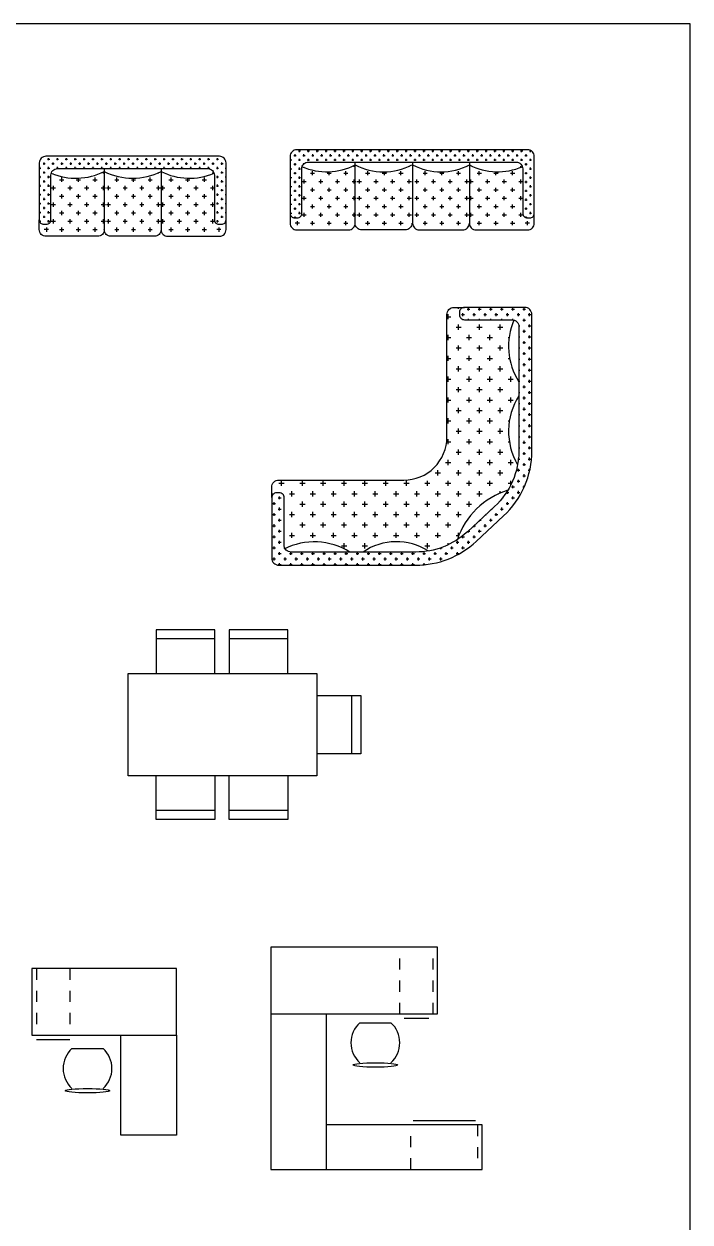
# Model space of a CAD drawing. Header units: millimetres. Extents: x 2198.5 to 2287.8, y 1208.8 to 1298.1.
# Drawn here: x 2253.86 to 2259.85, y 1218.97 to 1229.76 of the extents above; entities that cross this region are included whole.
import ezdxf

# ---------------------------------------------------------------- set-up
doc = ezdxf.new("R2010")
doc.units = ezdxf.units.MM
doc.linetypes.add('DASHED', pattern=[0.75, 0.5, -0.25])
for name, color, linetype in [('10-MUEBLES', 7, 'Continuous'), ('20', 10, 'Continuous'), ('20D', 12, 'DASHED'), ('20H', 9, 'Continuous'), ('FURN', 7, 'Continuous'), ('HATCH-F', 7, 'Continuous')]:
    doc.layers.add(name, color=color, linetype=linetype)
doc.styles.get("Standard").update_dxf_attribs({"font": 'arial.ttf'})

# ---------------------------------------------------------------- blocks, each defined once
blk = doc.blocks.new('MHPLS507')
for p, q in [((0.5928, 0.5875), (0.1928, 0.5875)), ((1.0928, 0.5875), (0.6928, 0.5875)), ((0, -0.35), (0, 0.35)), ((1.5303, 0.2), (1.5303, -0.2)), ((0.5928, -0.5875), (0.1928, -0.5875)), ((1.0928, -0.5875), (0.6928, -0.5875))]:
    blk.add_line(p, q)
for points in [[(0.5928, 0.35), (0.5928, 0.65), (0.1928, 0.65), (0.1928, 0.35)], [(1.0928, 0.35), (1.0928, 0.65), (0.6928, 0.65), (0.6928, 0.35)], [(0, 0.35), (1.2928, 0.35), (1.2928, -0.35), (0, -0.35)], [(1.2928, 0.2), (1.5928, 0.2), (1.5928, -0.2), (1.2928, -0.2)], [(0.5928, -0.35), (0.5928, -0.65), (0.1928, -0.65), (0.1928, -0.35)], [(1.0928, -0.35), (1.0928, -0.65), (0.6928, -0.65), (0.6928, -0.35)]]:
    blk.add_lwpolyline(points)
blk = doc.blocks.new('ELLIPSE')
blk.add_circle((0.5, 0.5), 0.5)
blk = doc.blocks.new('SCHAIR', base_point=(64, 82))
at = {"layer": '20'}
blk.add_line((50, 82), (64, 82), dxfattribs=at)
for centre, start, end in [((58.125, 73), 132.07502, 227.92498), ((55.875, 73), 312.07502, 47.92498)]:
    blk.add_arc(centre, 12.125, start, end, dxfattribs=at)
at = {"layer": '20', "xscale": 20, "yscale": 2, "zscale": 20}
blk.add_blockref('ELLIPSE', (47, 62), dxfattribs=at)
at = {"layer": '20H', "flags": 1}
blk.add_attdef('DESCRIPTION', (46, 88), '', height=2, dxfattribs=at)
blk = doc.blocks.new('Escritorio 01')
at = {"layer": '20'}
for p, q in [((-65, 0), (-65, -30)), ((0, 0), (-65, 0)), ((0, -30), (0, 0)), ((-65, -30), (0, -30)), ((-63, -32), (-48, -32)), ((-25, -75), (-25, -30)), ((0, -30), (0, -75)), ((0, -75), (-25, -75))]:
    blk.add_line(p, q, dxfattribs=at)
at = {"layer": '20D'}
for p, q in [((-63, 0), (-63, -30)), ((-48, 0), (-48, -30))]:
    blk.add_line(p, q, dxfattribs=at)
at = {"layer": '20'}
blk.add_blockref('SCHAIR', (-33, -36), dxfattribs=at)
at = {"layer": '20H', "flags": 1}
for tag, p in [('DESCRIPTION', (-65, 6)), ('SIZE', (-65, 2))]:
    blk.add_attdef(tag, p, '', height=2, dxfattribs=at)
blk = doc.blocks.new('Escritorio 02')
at = {"layer": '20'}
for p, q in [((0, 0), (0, -30)), ((75, 0), (0, 0)), ((75, -30), (75, 0)), ((0, -30), (0, -100)), ((0, -30), (75, -30)), ((25, -100), (25, -30)), ((60, -32), (71, -32)), ((95, -80), (25, -80)), ((64, -78), (92, -78)), ((95, -100), (95, -80)), ((0, -100), (25, -100)), ((25, -100), (95, -100))]:
    blk.add_line(p, q, dxfattribs=at)
at = {"layer": '20D'}
for p, q in [((58, -30), (58, 0)), ((73, -30), (73, 0)), ((63, -100), (63, -80)), ((93, -80), (93, -100))]:
    blk.add_line(p, q, dxfattribs=at)
at = {"layer": '20'}
blk.add_blockref('SCHAIR', (54, -34), dxfattribs=at)
at = {"layer": '20H', "flags": 1}
for tag, p in [('DESCRIPTION', (4, -6)), ('SIZE', (4, -10))]:
    blk.add_attdef(tag, p, '', height=2, dxfattribs=at)
blk = doc.blocks.new('*X69')
at = {"color": 0}
for p, q in [((-186.56, -8.44), (-186.56, -8.43)), ((-182.81, -12.19), (-182.81, -10.31)), ((-175.31, -12.19), (-175.31, -10.6)), ((-167.81, -12.19), (-167.81, -10.31)), ((-164.06, -8.44), (-164.06, -8.09)), ((-187.5, -15), (-185.62, -15)), ((-186.56, -15.94), (-186.56, -14.06)), ((-183.75, -11.25), (-181.88, -11.25)), ((-180, -15), (-178.12, -15)), ((-179.06, -15.94), (-179.06, -14.06)), ((-176.25, -11.25), (-174.38, -11.25)), ((-172.5, -15), (-170.62, -15)), ((-171.56, -15.94), (-171.56, -14.06)), ((-168.75, -11.25), (-166.88, -11.25)), ((-165, -15), (-163.12, -15)), ((-164.06, -15.94), (-164.06, -14.06)), ((-186.56, -23.44), (-186.56, -21.56)), ((-183.75, -18.75), (-181.88, -18.75)), ((-182.81, -19.69), (-182.81, -17.81)), ((-179.06, -23.44), (-179.06, -21.56)), ((-176.25, -18.75), (-174.38, -18.75)), ((-175.31, -19.69), (-175.31, -17.81)), ((-171.56, -23.44), (-171.56, -21.56)), ((-168.75, -18.75), (-166.88, -18.75)), ((-167.81, -19.69), (-167.81, -17.81)), ((-164.06, -23.44), (-164.06, -21.56)), ((-187.5, -22.5), (-185.62, -22.5)), ((-183.75, -26.25), (-181.88, -26.25)), ((-182.81, -27.19), (-182.81, -25.31)), ((-180, -22.5), (-178.12, -22.5)), ((-176.25, -26.25), (-174.38, -26.25)), ((-175.31, -27.19), (-175.31, -25.31)), ((-172.5, -22.5), (-170.62, -22.5)), ((-168.75, -26.25), (-166.88, -26.25)), ((-167.81, -27.19), (-167.81, -25.31)), ((-165, -22.5), (-163.12, -22.5)), ((-187.5, -30), (-185.62, -30)), ((-186.56, -30.94), (-186.56, -29.06)), ((-180, -30), (-178.12, -30)), ((-179.06, -30.94), (-179.06, -29.06)), ((-172.5, -30), (-170.62, -30)), ((-171.56, -30.94), (-171.56, -29.06)), ((-165, -30), (-163.12, -30)), ((-164.06, -30.94), (-164.06, -29.06)), ((-183.75, -33.75), (-181.88, -33.75)), ((-182.81, -34.69), (-182.81, -32.81)), ((-179.06, -36.74), (-179.06, -36.56)), ((-176.25, -33.75), (-174.38, -33.75)), ((-175.31, -34.69), (-175.31, -32.81)), ((-171.56, -36.74), (-171.56, -36.56)), ((-168.75, -33.75), (-166.88, -33.75)), ((-167.81, -34.69), (-167.81, -32.81))]:
    blk.add_line(p, q, dxfattribs=at)
blk = doc.blocks.new('*X70')
at = {"color": 0}
for p, q in [((-217.2, -2), (-217, -2)), ((-216, -4), (-215, -4)), ((-215.5, -4.5), (-215.5, -3.5)), ((-214, -2), (-213, -2)), ((-213.5, -2.5), (-213.5, -1.5)), ((-212, -4), (-211, -4)), ((-211.5, -4.5), (-211.5, -3.5)), ((-210, -2), (-209, -2)), ((-209.5, -2.5), (-209.5, -1.5)), ((-208, -4), (-207, -4)), ((-207.5, -4.5), (-207.5, -3.5)), ((-206, -2), (-205, -2)), ((-205.5, -2.5), (-205.5, -1.5)), ((-204, -4), (-203, -4)), ((-203.5, -4.5), (-203.5, -3.5)), ((-202, -2), (-201, -2)), ((-201.5, -2.5), (-201.5, -1.5)), ((-200, -4), (-199, -4)), ((-199.5, -4.5), (-199.5, -3.5)), ((-198, -2), (-197, -2)), ((-197.5, -2.5), (-197.5, -1.5)), ((-196, -4), (-195, -4)), ((-195.5, -4.5), (-195.5, -3.5)), ((-194, -2), (-193, -2)), ((-193.5, -2.5), (-193.5, -1.5)), ((-192, -4), (-191, -4)), ((-191.5, -4.5), (-191.5, -3.5)), ((-190, -2), (-189, -2)), ((-189.5, -2.5), (-189.5, -1.5)), ((-188, -4), (-187, -4)), ((-187.5, -4.5), (-187.5, -3.5)), ((-186, -2), (-185, -2)), ((-185.5, -2.5), (-185.5, -1.5)), ((-184, -4), (-183, -4)), ((-183.5, -4.5), (-183.5, -3.5)), ((-182, -2), (-181, -2)), ((-181.5, -2.5), (-181.5, -1.5)), ((-180, -4), (-179, -4)), ((-179.5, -4.5), (-179.5, -3.5)), ((-178, -2), (-177, -2)), ((-177.5, -2.5), (-177.5, -1.5)), ((-176, -4), (-175, -4)), ((-175.5, -4.5), (-175.5, -3.5)), ((-174, -2), (-173, -2)), ((-173.5, -2.5), (-173.5, -1.5)), ((-172, -4), (-171, -4)), ((-171.5, -4.5), (-171.5, -3.5)), ((-170, -2), (-169, -2)), ((-169.5, -2.5), (-169.5, -1.5)), ((-168, -4), (-167, -4)), ((-167.5, -4.5), (-167.5, -3.5)), ((-166, -2), (-165, -2)), ((-165.5, -2.5), (-165.5, -1.5)), ((-164, -4), (-163, -4)), ((-163.5, -4.5), (-163.5, -3.5)), ((-162, -2), (-161, -2)), ((-161.5, -2.5), (-161.5, -1.5)), ((-160, -4), (-159, -4)), ((-159.5, -4.5), (-159.5, -3.5)), ((-158, -2), (-157, -2)), ((-157.5, -2.5), (-157.5, -1.5)), ((-156, -4), (-155, -4)), ((-155.5, -4.5), (-155.5, -3.5)), ((-154, -2), (-153, -2)), ((-153.5, -2.5), (-153.5, -1.5)), ((-152, -4), (-151, -4)), ((-151.5, -4.5), (-151.5, -3.5)), ((-150, -2), (-149, -2)), ((-149.5, -2.5), (-149.5, -1.5)), ((-148, -4), (-147, -4)), ((-147.5, -4.5), (-147.5, -3.5)), ((-146, -2), (-145, -2)), ((-145.5, -2.5), (-145.5, -1.5)), ((-144, -4), (-143, -4)), ((-143.5, -4.5), (-143.5, -3.5)), ((-142, -2), (-141, -2)), ((-141.5, -2.5), (-141.5, -1.5)), ((-140, -4), (-139, -4)), ((-139.5, -4.5), (-139.5, -3.5)), ((-138, -2), (-137, -2)), ((-137.5, -2.5), (-137.5, -1.5)), ((-136, -4), (-135, -4)), ((-135.5, -4.5), (-135.5, -3.5)), ((-217.73, -6), (-217, -6)), ((-217.73, -10), (-217, -10)), ((-217.5, -6.5), (-217.5, -5.5)), ((-217.5, -10.5), (-217.5, -9.5)), ((-216, -8), (-215, -8)), ((-215.5, -8.5), (-215.5, -7.5)), ((-214, -6), (-213, -6)), ((-214, -10), (-213, -10)), ((-213.5, -6.5), (-213.5, -5.5)), ((-213.5, -10.5), (-213.5, -9.5)), ((-210, -6), (-209, -6)), ((-209.5, -6.24), (-209.5, -5.5)), ((-206, -6), (-205, -6)), ((-205.5, -6.24), (-205.5, -5.5)), ((-202, -6), (-201, -6)), ((-201.5, -6.24), (-201.5, -5.5)), ((-198, -6), (-197, -6)), ((-197.5, -6.24), (-197.5, -5.5)), ((-194, -6), (-193, -6)), ((-193.5, -6.24), (-193.5, -5.5)), ((-190, -6), (-189, -6)), ((-189.5, -6.24), (-189.5, -5.5)), ((-186, -6), (-185, -6)), ((-185.5, -6.24), (-185.5, -5.5)), ((-182, -6), (-181, -6)), ((-181.5, -6.24), (-181.5, -5.5)), ((-178, -6), (-177, -6)), ((-177.5, -6.24), (-177.5, -5.5)), ((-174, -6), (-173, -6)), ((-173.5, -6.24), (-173.5, -5.5)), ((-170, -6), (-169, -6)), ((-169.5, -6.24), (-169.5, -5.5)), ((-166, -6), (-165, -6)), ((-165.5, -6.24), (-165.5, -5.5)), ((-162, -6), (-161, -6)), ((-161.5, -6.24), (-161.5, -5.5)), ((-158, -6), (-157, -6)), ((-157.5, -6.24), (-157.5, -5.5)), ((-154, -6), (-153, -6)), ((-153.5, -6.24), (-153.5, -5.5)), ((-150, -6), (-149, -6)), ((-149.5, -6.24), (-149.5, -5.5)), ((-146, -6), (-145, -6)), ((-145.5, -6.24), (-145.5, -5.5)), ((-142, -6), (-141, -6)), ((-141.5, -6.27), (-141.5, -5.5)), ((-139.18, -8), (-139, -8)), ((-138, -6), (-137, -6)), ((-138, -10), (-137, -10)), ((-137.5, -6.5), (-137.5, -5.5)), ((-137.5, -10.5), (-137.5, -9.5)), ((-136, -8), (-135, -8)), ((-135.5, -8.5), (-135.5, -7.5)), ((-134, -6), (-133.67, -6)), ((-134, -10), (-133.67, -10)), ((-217.73, -14), (-217, -14)), ((-217.5, -14.5), (-217.5, -13.5)), ((-216, -12), (-215, -12)), ((-216, -16), (-215, -16)), ((-215.5, -12.5), (-215.5, -11.5)), ((-215.5, -16.5), (-215.5, -15.5)), ((-214, -14), (-213, -14)), ((-213.5, -14.5), (-213.5, -13.5)), ((-138, -14), (-137, -14)), ((-137.5, -14.5), (-137.5, -13.5)), ((-136, -12), (-135, -12)), ((-136, -16), (-135, -16)), ((-135.5, -12.5), (-135.5, -11.5)), ((-135.5, -16.5), (-135.5, -15.5)), ((-134, -14), (-133.67, -14)), ((-217.73, -18), (-217, -18)), ((-217.5, -18.5), (-217.5, -17.5)), ((-217.5, -22.5), (-217.5, -21.5)), ((-216, -20), (-215, -20)), ((-215.5, -20.5), (-215.5, -19.5)), ((-214, -18), (-213, -18)), ((-213.5, -18.5), (-213.5, -17.5)), ((-213.5, -22.5), (-213.5, -21.5)), ((-138, -18), (-137, -18)), ((-137.5, -18.5), (-137.5, -17.5)), ((-137.5, -22.5), (-137.5, -21.5)), ((-136, -20), (-135, -20)), ((-135.5, -20.5), (-135.5, -19.5)), ((-134, -18), (-133.67, -18)), ((-217.73, -22), (-217, -22)), ((-217.73, -26), (-217, -26)), ((-217.5, -26.5), (-217.5, -25.5)), ((-216, -24), (-215, -24)), ((-215.5, -24.5), (-215.5, -23.5)), ((-214, -22), (-213, -22)), ((-214, -26), (-213, -26)), ((-213.5, -26.5), (-213.5, -25.5)), ((-138, -22), (-137, -22)), ((-138, -26), (-137, -26)), ((-137.5, -26.5), (-137.5, -25.5)), ((-136, -24), (-135, -24)), ((-135.5, -24.5), (-135.5, -23.5)), ((-134, -22), (-133.67, -22)), ((-134, -26), (-133.67, -26)), ((-217.73, -30), (-217, -30)), ((-217.5, -30.5), (-217.5, -29.5)), ((-216, -28), (-215, -28)), ((-215.5, -28.5), (-215.5, -27.5)), ((-214, -30), (-213, -30)), ((-213.5, -30.5), (-213.5, -29.5)), ((-138, -30), (-137, -30)), ((-137.5, -30.5), (-137.5, -29.5)), ((-136, -28), (-135, -28)), ((-135.5, -28.5), (-135.5, -27.5)), ((-134, -30), (-133.67, -30))]:
    blk.add_line(p, q, dxfattribs=at)
blk = doc.blocks.new('a3')
at = {"layer": 'FURN'}
blk.add_line((29.079, -358.14), (29.079, -358.686), dxfattribs=at)
for points in [[(29.59, -358.14), (29.59, -358.686, 0.414214), (29.65, -358.746), (30.115, -358.746, 0.414214), (30.175, -358.686), (30.175, -358.085, 0.414214), (30.115, -358.025), (28.554, -358.025, 0.414214), (28.494, -358.085), (28.494, -358.598, 0.414214), (28.534, -358.638), (28.558, -358.638, 0.414214), (28.598, -358.598), (28.598, -358.196, -0.414214), (28.658, -358.136), (30.01, -358.136, -0.414214), (30.07, -358.196), (30.07, -358.598, 0.414214), (30.11, -358.638), (30.135, -358.638, 0.414214), (30.175, -358.598)], [(29.59, -358.686, -0.414214), (29.53, -358.746), (29.139, -358.746, -0.414214), (29.079, -358.686, -0.414214), (29.019, -358.746), (28.554, -358.746, -0.414214), (28.494, -358.686), (28.494, -358.598)]]:
    blk.add_lwpolyline(points, format="xyb", dxfattribs=at)
for centre, start, end in [((28.823, -357.659), 246.8146, 296.9299), ((29.334, -357.659), 243.0701, 296.9299), ((29.845, -357.659), 243.0701, 293.1854)]:
    blk.add_arc(centre, 0.564, start, end, dxfattribs=at)
at = {"layer": 'HATCH-F'}
for p, q in [((28.558, -358.667), (28.558, -358.705)), ((30.11, -358.667), (30.11, -358.705)), ((28.577, -358.686), (28.539, -358.686)), ((30.129, -358.686), (30.092, -358.686))]:
    blk.add_line(p, q, dxfattribs=at)
at = {"layer": 'HATCH-F', "xscale": 0.01999999999998892, "yscale": 0.01999999999998892, "zscale": 0.01999999999998892}
for name, p in [('*X70', (32.848, -358.011)), ('*X69', (32.352, -358.011)), ('*X69', (32.848, -358.011)), ('*X69', (33.336, -358.011))]:
    blk.add_blockref(name, p, dxfattribs=at)
blk = doc.blocks.new('*X71')
at = {"color": 0}
for p, q in [((-186.56, -8.44), (-186.56, -8.43)), ((-182.81, -12.19), (-182.81, -10.31)), ((-175.31, -12.19), (-175.31, -10.6)), ((-167.81, -12.19), (-167.81, -10.31)), ((-164.06, -8.44), (-164.06, -8.09)), ((-187.5, -15), (-185.62, -15)), ((-186.56, -15.94), (-186.56, -14.06)), ((-183.75, -11.25), (-181.88, -11.25)), ((-180, -15), (-178.12, -15)), ((-179.06, -15.94), (-179.06, -14.06)), ((-176.25, -11.25), (-174.38, -11.25)), ((-172.5, -15), (-170.62, -15)), ((-171.56, -15.94), (-171.56, -14.06)), ((-168.75, -11.25), (-166.88, -11.25)), ((-165, -15), (-163.12, -15)), ((-164.06, -15.94), (-164.06, -14.06)), ((-186.56, -23.44), (-186.56, -21.56)), ((-183.75, -18.75), (-181.88, -18.75)), ((-182.81, -19.69), (-182.81, -17.81)), ((-179.06, -23.44), (-179.06, -21.56)), ((-176.25, -18.75), (-174.38, -18.75)), ((-175.31, -19.69), (-175.31, -17.81)), ((-171.56, -23.44), (-171.56, -21.56)), ((-168.75, -18.75), (-166.88, -18.75)), ((-167.81, -19.69), (-167.81, -17.81)), ((-164.06, -23.44), (-164.06, -21.56)), ((-187.5, -22.5), (-185.62, -22.5)), ((-183.75, -26.25), (-181.88, -26.25)), ((-182.81, -27.19), (-182.81, -25.31)), ((-180, -22.5), (-178.12, -22.5)), ((-176.25, -26.25), (-174.38, -26.25)), ((-175.31, -27.19), (-175.31, -25.31)), ((-172.5, -22.5), (-170.62, -22.5)), ((-168.75, -26.25), (-166.88, -26.25)), ((-167.81, -27.19), (-167.81, -25.31)), ((-165, -22.5), (-163.12, -22.5)), ((-187.5, -30), (-185.62, -30)), ((-186.56, -30.94), (-186.56, -29.06)), ((-180, -30), (-178.12, -30)), ((-179.06, -30.94), (-179.06, -29.06)), ((-172.5, -30), (-170.62, -30)), ((-171.56, -30.94), (-171.56, -29.06)), ((-165, -30), (-163.12, -30)), ((-164.06, -30.94), (-164.06, -29.06)), ((-183.75, -33.75), (-181.88, -33.75)), ((-182.81, -34.69), (-182.81, -32.81)), ((-179.06, -36.74), (-179.06, -36.56)), ((-176.25, -33.75), (-174.38, -33.75)), ((-175.31, -34.69), (-175.31, -32.81)), ((-171.56, -36.74), (-171.56, -36.56)), ((-168.75, -33.75), (-166.88, -33.75)), ((-167.81, -34.69), (-167.81, -32.81))]:
    blk.add_line(p, q, dxfattribs=at)
blk = doc.blocks.new('*X72')
at = {"color": 0}
for p, q in [((-217.73, 38), (-217, 38)), ((-217.5, 37.5), (-217.5, 38.5)), ((-216, 40), (-215, 40)), ((-215.5, 39.5), (-215.5, 40.5)), ((-214, 42), (-213, 42)), ((-214, 38), (-213, 38)), ((-213.5, 41.5), (-213.5, 42.5)), ((-213.5, 37.5), (-213.5, 38.5)), ((-212, 40), (-211, 40)), ((-211.5, 39.5), (-211.5, 40.5)), ((-210, 42), (-209, 42)), ((-210, 38), (-209, 38)), ((-209.5, 41.5), (-209.5, 42.5)), ((-209.5, 37.5), (-209.5, 38.5)), ((-208, 40), (-207, 40)), ((-207.5, 39.5), (-207.5, 40.5)), ((-206, 42), (-205, 42)), ((-206, 38), (-205, 38)), ((-205.5, 41.5), (-205.5, 42.5)), ((-205.5, 37.5), (-205.5, 38.5)), ((-204, 40), (-203, 40)), ((-203.5, 39.5), (-203.5, 40.5)), ((-202, 42), (-201, 42)), ((-202, 38), (-201, 38)), ((-201.5, 41.5), (-201.5, 42.5)), ((-201.5, 37.5), (-201.5, 38.5)), ((-200, 40), (-199, 40)), ((-199.5, 39.5), (-199.5, 40.5)), ((-198, 42), (-197, 42)), ((-198, 38), (-197, 38)), ((-197.5, 41.5), (-197.5, 42.5)), ((-197.5, 37.5), (-197.5, 38.5)), ((-196, 40), (-195, 40)), ((-195.5, 39.5), (-195.5, 40.5)), ((-194, 42), (-193, 42)), ((-194, 38), (-193, 38)), ((-193.5, 41.5), (-193.5, 42.5)), ((-193.5, 37.5), (-193.5, 38.5)), ((-192, 40), (-191, 40)), ((-191.5, 39.5), (-191.5, 40.5)), ((-190, 42), (-189, 42)), ((-190, 38), (-189, 38)), ((-189.5, 41.5), (-189.5, 42.5)), ((-189.5, 37.5), (-189.5, 38.5)), ((-188, 40), (-187, 40)), ((-187.5, 39.5), (-187.5, 40.5)), ((-186, 42), (-185, 42)), ((-186, 38), (-185, 38)), ((-185.5, 41.5), (-185.5, 42.5)), ((-185.5, 37.5), (-185.5, 38.5)), ((-184, 40), (-183, 40)), ((-183.5, 39.5), (-183.5, 40.5)), ((-182, 42), (-181, 42)), ((-182, 38), (-181, 38)), ((-181.5, 41.5), (-181.5, 42.5)), ((-181.5, 37.5), (-181.5, 38.5)), ((-180, 40), (-179, 40)), ((-179.5, 39.5), (-179.5, 40.5)), ((-178, 42), (-177, 42)), ((-178, 38), (-177, 38)), ((-177.5, 41.5), (-177.5, 42.5)), ((-177.5, 37.5), (-177.5, 38.5)), ((-176, 40), (-175, 40)), ((-175.5, 39.5), (-175.5, 40.5)), ((-174, 42), (-173, 42)), ((-174, 38), (-173, 38)), ((-173.5, 41.5), (-173.5, 42.5)), ((-173.5, 37.5), (-173.5, 38.5)), ((-172, 40), (-171, 40)), ((-171.5, 39.5), (-171.5, 40.5)), ((-170, 42), (-169, 42)), ((-170, 38), (-169, 38)), ((-169.5, 41.5), (-169.5, 42.5)), ((-169.5, 37.5), (-169.5, 38.5)), ((-168, 40), (-167, 40)), ((-167.5, 39.5), (-167.5, 40.5)), ((-166, 42), (-165, 42)), ((-166, 38), (-165, 38)), ((-165.5, 41.5), (-165.5, 42.5)), ((-165.5, 37.5), (-165.5, 38.5)), ((-164, 40), (-163, 40)), ((-163.5, 39.5), (-163.5, 40.5)), ((-162, 42), (-161, 42)), ((-162, 38), (-161, 38)), ((-161.5, 41.5), (-161.5, 42.5)), ((-161.5, 37.5), (-161.5, 38.5)), ((-160, 40), (-159, 40)), ((-159.5, 39.5), (-159.5, 40.5)), ((-158, 42), (-157, 42)), ((-158, 38), (-157, 38)), ((-157.5, 41.5), (-157.5, 42.5)), ((-157.5, 37.5), (-157.5, 38.5)), ((-156, 40), (-155, 40)), ((-155.5, 39.5), (-155.5, 40.5)), ((-154, 42), (-153, 42)), ((-154, 38), (-153, 38)), ((-153.5, 41.5), (-153.5, 42.5)), ((-153.5, 37.5), (-153.5, 38.5)), ((-152, 40), (-151, 40)), ((-151.5, 39.5), (-151.5, 40.5)), ((-150, 42), (-149, 42)), ((-150, 38), (-149, 38)), ((-149.5, 41.5), (-149.5, 42.5)), ((-149.5, 37.5), (-149.5, 38.5)), ((-148, 40), (-147, 40)), ((-147.5, 39.5), (-147.5, 40.5)), ((-146, 42), (-145, 42)), ((-146, 38), (-145, 38)), ((-145.5, 41.5), (-145.5, 42.5)), ((-145.5, 37.5), (-145.5, 38.5)), ((-144, 40), (-143, 40)), ((-143.5, 39.5), (-143.5, 40.5)), ((-142, 42), (-141, 42)), ((-142, 38), (-141, 38)), ((-141.5, 41.5), (-141.5, 42.5)), ((-141.5, 37.5), (-141.5, 38.5)), ((-140, 40), (-139, 40)), ((-139.5, 39.5), (-139.5, 40.5)), ((-138, 42), (-137, 42)), ((-138, 38), (-137, 38)), ((-137.5, 41.5), (-137.5, 42.5)), ((-137.5, 37.5), (-137.5, 38.5)), ((-136, 40), (-135, 40)), ((-135.5, 39.5), (-135.5, 40.5)), ((-134, 42), (-133, 42)), ((-134, 38), (-133, 38)), ((-133.5, 41.5), (-133.5, 42.5)), ((-133.5, 37.5), (-133.5, 38.5)), ((-132, 40), (-131, 40)), ((-131.5, 39.5), (-131.5, 40.5)), ((-130, 42), (-129, 42)), ((-130, 38), (-129, 38)), ((-129.5, 41.5), (-129.5, 42.5)), ((-129.5, 37.5), (-129.5, 38.5)), ((-128, 40), (-127, 40)), ((-127.5, 39.5), (-127.5, 40.5)), ((-126, 42), (-125, 42)), ((-126, 38), (-125, 38)), ((-125.5, 41.5), (-125.5, 42.5)), ((-125.5, 37.5), (-125.5, 38.5)), ((-124, 40), (-123, 40)), ((-123.5, 39.5), (-123.5, 40.5)), ((-122, 42), (-121, 42)), ((-122, 38), (-121, 38)), ((-121.5, 41.5), (-121.5, 42.5)), ((-121.5, 37.5), (-121.5, 38.5)), ((-120, 40), (-119, 40)), ((-119.5, 39.5), (-119.5, 40.5)), ((-118, 42), (-117, 42)), ((-118, 38), (-117, 38)), ((-117.5, 41.5), (-117.5, 42.5)), ((-117.5, 37.5), (-117.5, 38.5)), ((-116, 40), (-115, 40)), ((-115.5, 39.5), (-115.5, 40.5)), ((-114, 42), (-113, 42)), ((-114, 38), (-113, 38)), ((-113.5, 41.5), (-113.5, 42.5)), ((-113.5, 37.5), (-113.5, 38.5)), ((-112, 40), (-111, 40)), ((-111.5, 39.5), (-111.5, 40.5)), ((-110, 42), (-109.15, 42)), ((-110, 38), (-109, 38)), ((-109.5, 41.5), (-109.5, 42.2)), ((-109.5, 37.5), (-109.5, 38.5)), ((-108, 40), (-107.84, 40)), ((-217.73, 34), (-217, 34)), ((-217.5, 33.5), (-217.5, 34.5)), ((-216, 36), (-215, 36)), ((-215.5, 35.5), (-215.5, 36.5)), ((-215.5, 31.5), (-215.5, 32.5)), ((-214, 34), (-213, 34)), ((-213.5, 33.5), (-213.5, 34.5)), ((-212, 36), (-211.7, 36)), ((-211.5, 36.2), (-211.5, 36.5)), ((-113.04, 34), (-113, 34)), ((-112, 36), (-111, 36)), ((-111.5, 35.5), (-111.5, 36.5)), ((-111.5, 31.5), (-111.5, 32.5)), ((-110, 34), (-109, 34)), ((-109.5, 33.5), (-109.5, 34.5)), ((-108, 36), (-107.8, 36)), ((-217.73, 30), (-217, 30)), ((-217.5, 29.5), (-217.5, 30.5)), ((-216, 32), (-215, 32)), ((-216, 28), (-215, 28)), ((-215.5, 27.5), (-215.5, 28.5)), ((-214, 30), (-213, 30)), ((-213.5, 29.5), (-213.5, 30.5)), ((-113.04, 30), (-113, 30)), ((-112, 32), (-111, 32)), ((-112, 28), (-111, 28)), ((-111.5, 27.5), (-111.5, 28.5)), ((-110, 30), (-109, 30)), ((-109.5, 29.5), (-109.5, 30.5)), ((-108, 32), (-107.8, 32)), ((-108, 28), (-107.8, 28)), ((-217.73, 26), (-217, 26)), ((-217.73, 22), (-217, 22)), ((-217.5, 25.5), (-217.5, 26.5)), ((-217.5, 21.5), (-217.5, 22.5)), ((-216, 24), (-215, 24)), ((-215.5, 23.5), (-215.5, 24.5)), ((-214, 26), (-213, 26)), ((-214, 22), (-213, 22)), ((-213.5, 25.5), (-213.5, 26.5)), ((-213.5, 21.5), (-213.5, 22.5)), ((-113.04, 26), (-113, 26)), ((-113.04, 22), (-113, 22)), ((-112, 24), (-111, 24)), ((-111.5, 23.5), (-111.5, 24.5)), ((-110, 26), (-109, 26)), ((-110, 22), (-109, 22)), ((-109.5, 25.5), (-109.5, 26.5)), ((-109.5, 21.5), (-109.5, 22.5)), ((-108, 24), (-107.8, 24)), ((-217.73, 18), (-217, 18)), ((-217.5, 17.5), (-217.5, 18.5)), ((-216, 20), (-215, 20)), ((-215.5, 19.5), (-215.5, 20.5)), ((-215.5, 15.5), (-215.5, 16.5)), ((-214, 18), (-213, 18)), ((-213.5, 17.5), (-213.5, 18.5)), ((-113.04, 18), (-113, 18)), ((-112, 20), (-111, 20)), ((-111.5, 19.5), (-111.5, 20.5)), ((-111.5, 15.5), (-111.5, 16.5)), ((-110, 18), (-109, 18)), ((-109.5, 17.5), (-109.5, 18.5)), ((-108, 20), (-107.8, 20)), ((-217.73, 14), (-217, 14)), ((-217.5, 13.5), (-217.5, 14.5)), ((-216, 16), (-215, 16)), ((-216, 12), (-215, 12)), ((-215.5, 11.86), (-215.5, 12.5)), ((-214, 14), (-213, 14)), ((-213.5, 13.5), (-213.5, 14.5)), ((-113.04, 14), (-113, 14)), ((-112, 16), (-111, 16)), ((-111.77, 12), (-111, 12)), ((-111.5, 11.92), (-111.5, 12.5)), ((-110, 14), (-109, 14)), ((-109.5, 13.5), (-109.5, 14.5)), ((-108, 16), (-107.8, 16))]:
    blk.add_line(p, q, dxfattribs=at)
blk = doc.blocks.new('a4')
at = {"layer": 'FURN'}
for p, q in [((32.738, -358.242), (32.738, -358.788)), ((33.259, -358.769), (33.259, -358.807))]:
    blk.add_line(p, q, dxfattribs=at)
for points in [[(32.227, -358.242), (32.227, -358.788, 0.414214), (32.287, -358.848), (32.678, -358.848, 0.414214), (32.738, -358.788, 0.414214), (32.798, -358.848), (33.263, -358.848, 0.414214), (33.323, -358.788), (33.323, -358.187, 0.414214), (33.263, -358.127), (31.185, -358.127, 0.414214), (31.125, -358.187), (31.125, -358.7, 0.414214), (31.165, -358.74), (31.19, -358.74, 0.414214), (31.23, -358.7), (31.23, -358.298, -0.414214), (31.29, -358.238), (33.159, -358.238, -0.414214), (33.219, -358.298), (33.219, -358.7, 0.414214), (33.259, -358.74), (33.283, -358.74, 0.414214), (33.323, -358.7)], [(31.125, -358.7), (31.125, -358.788, 0.414214), (31.185, -358.848), (31.65, -358.848, 0.414214), (31.71, -358.788), (31.71, -358.242)], [(32.221, -358.788, -0.414214), (32.161, -358.848), (31.77, -358.848, -0.414214), (31.71, -358.788)]]:
    blk.add_lwpolyline(points, format="xyb", dxfattribs=at)
for centre, start, end in [((31.454, -357.761), 246.8146, 296.9299), ((31.965, -357.761), 243.0701, 296.9299), ((32.483, -357.761), 243.0701, 296.9299), ((32.994, -357.761), 243.0701, 293.1854)]:
    blk.add_arc(centre, 0.564, start, end, dxfattribs=at)
at = {"layer": 'HATCH-F'}
for p, q in [((31.189, -358.769), (31.189, -358.807)), ((31.208, -358.788), (31.17, -358.788)), ((33.279, -358.788), (33.241, -358.788))]:
    blk.add_line(p, q, dxfattribs=at)
at = {"layer": 'HATCH-F', "xscale": 0.01999999999998892, "yscale": 0.01999999999998892, "zscale": 0.01999999999998892}
for name, p in [('*X72', (35.479, -358.977)), ('*X71', (34.983, -358.113)), ('*X71', (35.479, -358.113)), ('*X71', (35.997, -358.113)), ('*X71', (36.484, -358.113))]:
    blk.add_blockref(name, p, dxfattribs=at)
blk = doc.blocks.new('a5')
at = {"layer": 'FURN'}
h = blk.add_hatch(dxfattribs=at)
h.set_pattern_fill('CROSS', color=256, scale=0.375, style=0)
h.set_pattern_definition([(0, (28.74804, -422.41135), (0.09375, 0.09375), [0.046875, -0.140625]), (90, (28.77148, -422.43479), (-0.09375, 0.09375), [0.046875, -0.140625])])
h.paths.add_polyline_path([(35.343, -358.925), (34.218, -358.925, 0.414214), (34.154, -358.989), (34.154, -359.083, -0.414214), (34.197, -359.04), (34.223, -359.04, -0.414214), (34.266, -359.083), (34.266, -359.51, 0.131603), (34.274, -359.542, -0.260009), (34.857, -359.573), (34.976, -359.573, -0.299151), (35.563, -359.564, 0.104119), (35.825, -359.461, -0.242983), (36.28, -359.016, 0.090766), (36.367, -358.787, -0.279444), (36.379, -358.166), (36.379, -358.04, -0.246854), (36.335, -357.484, 0.078002), (36.315, -357.481), (35.888, -357.481, -0.414214), (35.845, -357.438), (35.845, -357.412, -0.414214), (35.888, -357.37), (35.794, -357.37, 0.414214), (35.731, -357.433), (35.731, -358.538, -0.414214)])
h = blk.add_hatch(dxfattribs=at)
h.set_pattern_fill('CROSS', color=256, scale=0.2, style=0)
h.set_pattern_definition([(0, (28.74804, -422.411355), (0.05, 0.05), [0.025, -0.075]), (90, (28.76054, -422.423855), (-0.05, 0.05), [0.025, -0.075])])
h.paths.add_polyline_path([(35.995, -359.477), (36.241, -359.248, 0.208511), (36.496, -358.662), (36.496, -357.433, 0.414214), (36.432, -357.37), (35.888, -357.37, 0.414214), (35.845, -357.412), (35.845, -357.438, 0.414214), (35.888, -357.481), (36.315, -357.481, -0.414214), (36.379, -357.545), (36.379, -358.662, -0.208511), (36.161, -359.162), (35.915, -359.391, -0.189349), (35.45, -359.573), (34.329, -359.573, -0.414214), (34.266, -359.51), (34.266, -359.083, 0.414214), (34.223, -359.04), (34.197, -359.04, 0.414214), (34.154, -359.083), (34.154, -359.627, 0.414214), (34.218, -359.691), (35.45, -359.691, 0.189349)])
for p, q in [((36.379, -358.662), (36.379, -358.662)), ((34.977, -359.691), (35.45, -359.691))]:
    blk.add_line(p, q, dxfattribs=at)
blk.add_lwpolyline([(34.154, -359.083), (34.154, -359.627, 0.414214), (34.218, -359.691), (35.45, -359.691, 0.189349), (35.995, -359.477), (36.241, -359.248, 0.208511), (36.496, -358.662), (36.496, -357.433, 0.414214), (36.432, -357.37), (35.888, -357.37, 0.414214), (35.845, -357.412), (35.845, -357.438, 0.414214), (35.888, -357.481), (36.315, -357.481, -0.414214), (36.379, -357.545), (36.379, -358.662, -0.208511), (36.161, -359.162), (35.915, -359.391, -0.189349), (35.45, -359.573), (34.329, -359.573, -0.414214), (34.266, -359.51), (34.266, -359.083, 0.414214), (34.223, -359.04), (34.197, -359.04, 0.414214), (34.154, -359.083), (34.154, -358.989, -0.414214), (34.218, -358.925), (35.343, -358.925, 0.414214), (35.731, -358.538), (35.731, -357.433, -0.414214), (35.794, -357.37), (35.888, -357.37)], format="xyb", dxfattribs=at)
for centre, radius, start, end in [((36.885, -357.72), 0.599, 156.8146, 212.2806), ((36.885, -358.486), 0.599, 147.7194, 210.1702), ((36.483, -359.679), 0.693, 107.0621, 161.6911), ((34.537, -360.08), 0.599, 57.7194, 116.9299), ((35.277, -360.015), 0.535, 57.6156, 124.2342)]:
    blk.add_arc(centre, radius, start, end, dxfattribs=at)

msp = doc.modelspace()

# ---------------------------------------------------------------- linework, layer by layer
at = {"color": 1}
msp.add_lwpolyline([(2230.155, 1208.756), (2259.855, 1208.756), (2259.855, 1229.756), (2230.155, 1229.756)], close=True, dxfattribs=at)

# ---------------------------------------------------------------- block references
for name, p in [('a3', (2225.503, 1586.59)), ('a4', (2225.13, 1586.75)), ('a5', (2221.935, 1584.574))]:
    msp.add_blockref(name, p)
at = {"xscale": 0.01999999999998181, "yscale": 0.01999999999998181, "zscale": 0.01999999999998181}
for name, p in [('Escritorio 02', (2256.082, 1221.443)), ('Escritorio 01', (2255.231, 1221.251))]:
    msp.add_blockref(name, p, dxfattribs=at)
at = {"layer": '10-MUEBLES', "xscale": 1.314953261672059, "yscale": 1.314953261672059, "zscale": 1.314953261672059}
msp.add_blockref('MHPLS507', (2254.796, 1223.447), dxfattribs=at)

doc.saveas('drawing.dxf')
